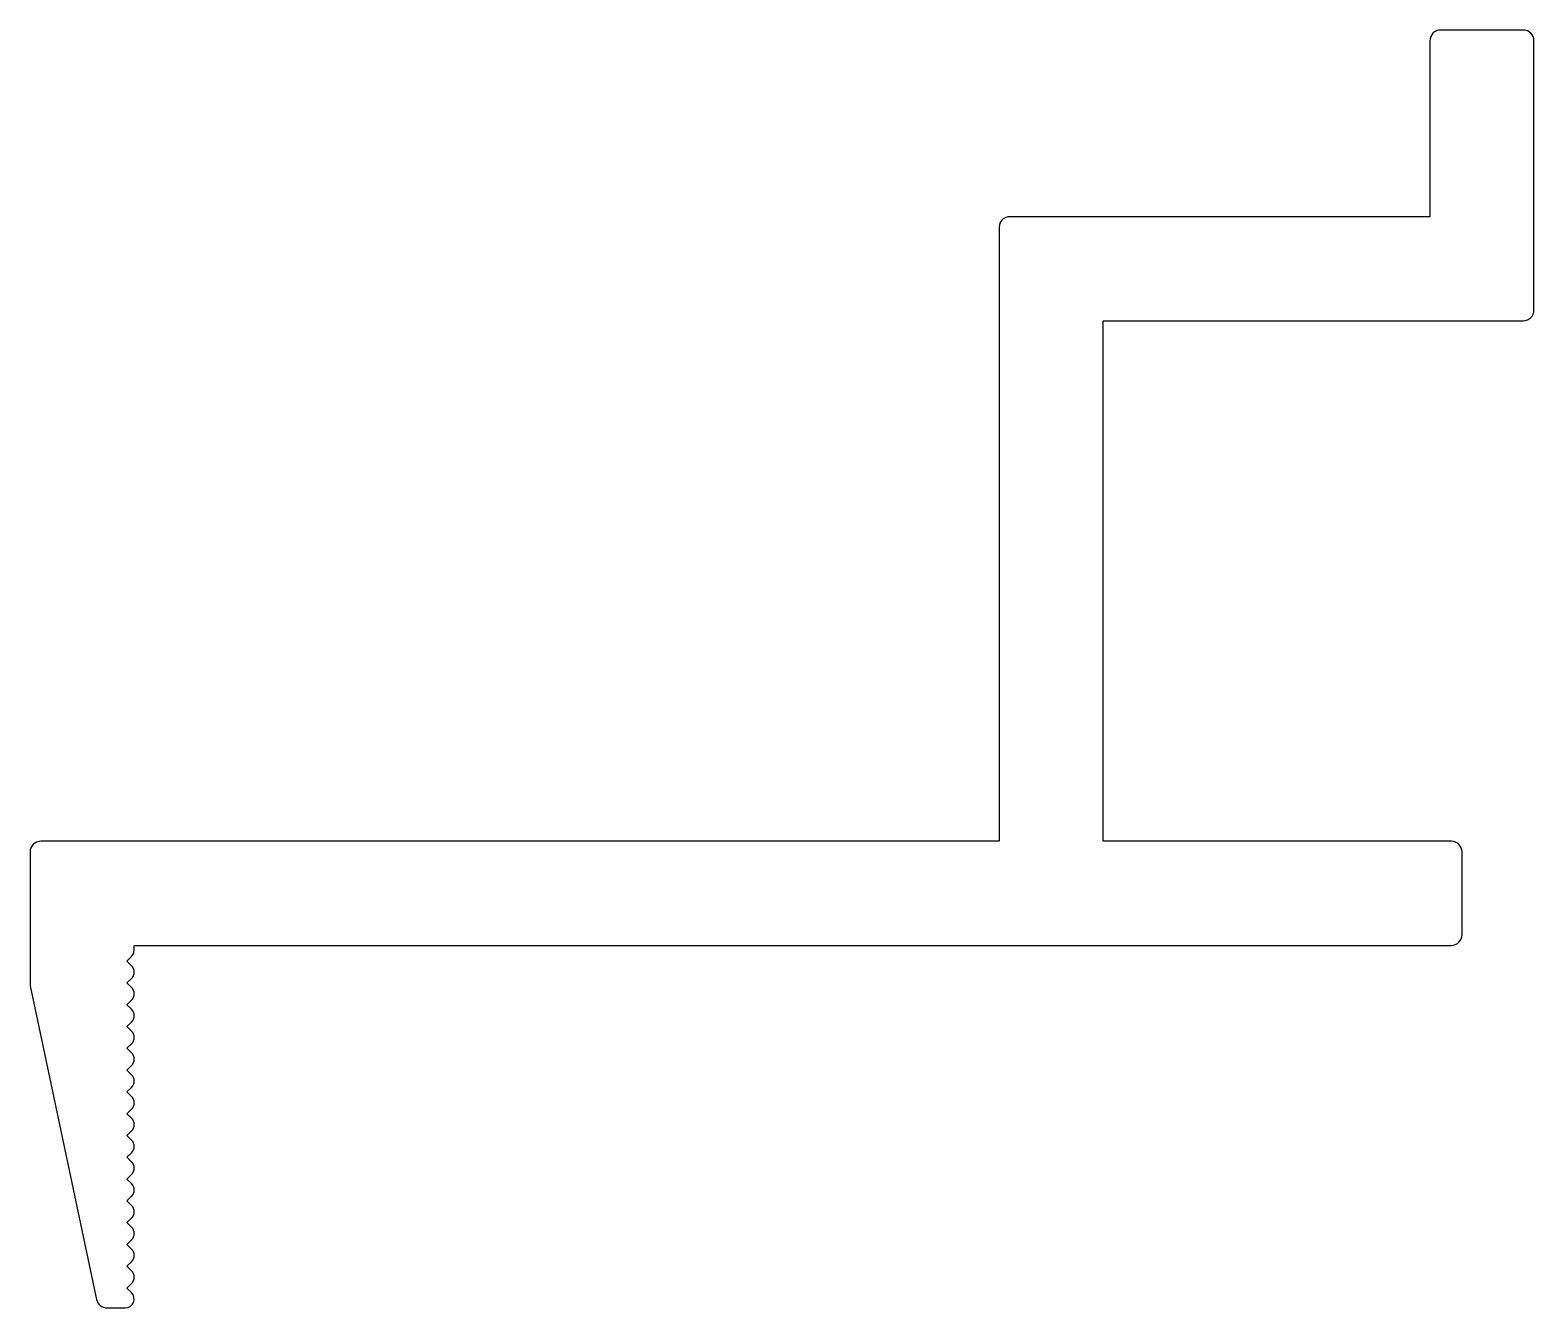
# Model space of a CAD drawing. Extents: x 1464 to 1505.9, y 2033.3 to 2068.9.
import ezdxf

# ---------------------------------------------------------------- set-up
doc = ezdxf.new("R2010")
doc.units = 0
doc.layers.get('0').update_dxf_attribs({"linetype": 'CONTINUOUS'})

msp = doc.modelspace()

# ---------------------------------------------------------------- linework, layer by layer
for p, q in [((1505.564, 2068.869), (1503.264, 2068.869)), ((1502.964, 2068.569), (1502.964, 2063.669)), ((1505.864, 2061.069), (1505.864, 2068.569)), ((1502.964, 2063.669), (1491.264, 2063.669)), ((1490.964, 2063.369), (1490.964, 2046.269)), ((1493.864, 2046.269), (1493.864, 2060.769)), ((1493.864, 2060.769), (1505.564, 2060.769)), ((1490.964, 2046.269), (1464.264, 2046.269)), ((1503.564, 2046.269), (1493.864, 2046.269)), ((1463.964, 2045.969), (1463.964, 2042.3)), ((1503.864, 2043.669), (1503.864, 2045.969)), ((1466.791, 2043.056), (1466.664, 2042.929)), ((1466.864, 2043.232), (1466.864, 2043.369)), ((1466.864, 2043.369), (1503.564, 2043.369)), ((1466.791, 2042.802), (1466.664, 2042.929)), ((1463.97, 2042.238), (1465.814, 2033.507)), ((1466.791, 2042.449), (1466.664, 2042.322)), ((1466.791, 2042.195), (1466.664, 2042.322)), ((1466.791, 2041.841), (1466.664, 2041.715)), ((1466.791, 2041.588), (1466.664, 2041.715)), ((1466.791, 2041.234), (1466.664, 2041.108)), ((1466.791, 2040.981), (1466.664, 2041.108)), ((1466.791, 2040.627), (1466.664, 2040.501)), ((1466.791, 2040.374), (1466.664, 2040.501)), ((1466.791, 2040.02), (1466.664, 2039.893)), ((1466.791, 2039.767), (1466.664, 2039.893)), ((1466.791, 2039.413), (1466.664, 2039.286)), ((1466.791, 2039.16), (1466.664, 2039.286)), ((1466.791, 2038.806), (1466.664, 2038.679)), ((1466.791, 2038.552), (1466.664, 2038.679)), ((1466.791, 2038.199), (1466.664, 2038.072)), ((1466.791, 2037.945), (1466.664, 2038.072)), ((1466.791, 2037.592), (1466.664, 2037.465)), ((1466.791, 2037.338), (1466.664, 2037.465)), ((1466.791, 2036.985), (1466.664, 2036.858)), ((1466.791, 2036.731), (1466.664, 2036.858)), ((1466.791, 2036.378), (1466.664, 2036.251)), ((1466.791, 2036.124), (1466.664, 2036.251)), ((1466.791, 2035.77), (1466.664, 2035.644)), ((1466.791, 2035.517), (1466.664, 2035.644)), ((1466.791, 2035.163), (1466.664, 2035.037)), ((1466.791, 2034.91), (1466.664, 2035.037)), ((1466.791, 2034.556), (1466.664, 2034.429)), ((1466.791, 2034.303), (1466.664, 2034.429)), ((1466.791, 2033.949), (1466.664, 2033.822)), ((1466.791, 2033.696), (1466.664, 2033.822)), ((1466.107, 2033.269), (1466.614, 2033.269))]:
    msp.add_line(p, q)
for centre, radius, start, end in [((1503.264, 2068.569), 0.3, 90, 180), ((1505.564, 2068.569), 0.3, 0, 90), ((1491.264, 2063.369), 0.3, 90, 180), ((1505.564, 2061.069), 0.3, 270, 0), ((1464.264, 2045.969), 0.3, 90, 180), ((1503.564, 2045.969), 0.3, 0, 90), ((1503.564, 2043.669), 0.3, 270, 0), ((1466.614, 2043.232), 0.25, 315, 360), ((1466.614, 2042.625), 0.25, 315, 45), ((1464.264, 2042.3), 0.3, 180, 191.9207), ((1466.614, 2042.018), 0.25, 315, 45), ((1466.614, 2041.411), 0.25, 315, 45), ((1466.614, 2040.804), 0.25, 315, 45), ((1466.614, 2040.197), 0.25, 315, 45), ((1466.614, 2039.59), 0.25, 315, 45), ((1466.614, 2038.983), 0.25, 315, 45), ((1466.614, 2038.376), 0.25, 315, 45), ((1466.614, 2037.769), 0.25, 315, 45), ((1466.614, 2037.161), 0.25, 315, 45), ((1466.614, 2036.554), 0.25, 315, 45), ((1466.614, 2035.947), 0.25, 315, 45), ((1466.614, 2035.34), 0.25, 315, 45), ((1466.614, 2034.733), 0.25, 315, 45), ((1466.614, 2034.126), 0.25, 315, 45), ((1466.107, 2033.569), 0.3, 191.9207, 270), ((1466.614, 2033.519), 0.25, 270, 45)]:
    msp.add_arc(centre, radius, start, end)

doc.saveas('drawing.dxf')
